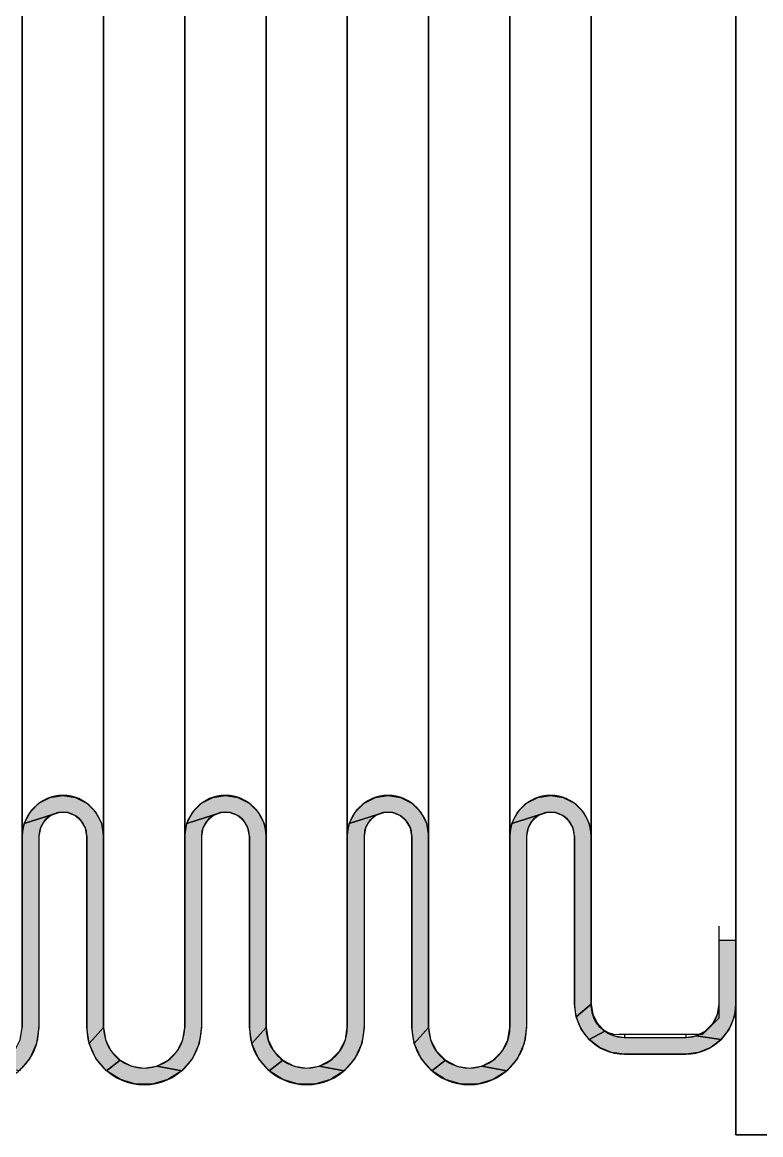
# Model space of a CAD drawing. Header units: millimetres. Extents: x -3183 to 3067, y 1033 to 2218.
# Drawn here: x 2017 to 2030.28, y 1550.56 to 1570.56 of the extents above; entities that cross this region are included whole.
import ezdxf

# ---------------------------------------------------------------- set-up
doc = ezdxf.new("R2010")
doc.units = ezdxf.units.MM
doc.layers.add('Kontury', color=7, linetype='Continuous', lineweight=35)

# ---------------------------------------------------------------- blocks, each defined once
blk = doc.blocks.new('*U99')
at = {"color": 2, "linetype": 'Continuous', "extrusion": (0, 0, -1)}
for points in [[(-131.972, 180.432), (-134.014, 180.109), (-131.649, 180.109)], [(-132.38, 180.64), (-133.69, 180.432), (-131.972, 180.432)], [(-133.69, 180.432), (-134.014, 180.109), (-131.972, 180.432)], [(-132.831, 180.711), (-133.283, 180.64), (-132.38, 180.64)], [(-133.283, 180.64), (-133.69, 180.432), (-132.38, 180.64)], [(-131.649, 180.109), (-132.682, 180.098), (-131.441, 179.701)], [(-134.014, 180.109), (-132.682, 180.098), (-131.649, 180.109)], [(-134.014, 180.109), (-132.981, 180.098), (-132.682, 180.098)], [(-134.014, 180.109), (-134.221, 179.701), (-132.981, 180.098)], [(-132.981, 180.098), (-134.221, 179.701), (-133.262, 179.996)], [(-133.262, 179.996), (-134.221, 179.701), (-133.491, 179.804)], [(-133.491, 179.804), (-134.221, 179.701), (-133.641, 179.544)], [(-134.221, 179.701), (-134.293, 179.25), (-133.641, 179.544)], [(-133.641, 179.544), (-134.293, 179.25), (-133.693, 179.25)], [(-133.693, 179.25), (-134.293, 172.373), (-133.693, 172.373)], [(-134.293, 179.25), (-134.293, 172.373), (-133.693, 179.25)], [(-134.293, 172.373), (-133.776, 171.792), (-133.693, 172.373)]]:
    blk.add_solid(points, dxfattribs=at)
blk = doc.blocks.new('*U100')
at = {"color": 2, "linetype": 'Continuous', "extrusion": (0, 0, -1)}
for points in [[(-137.818, 180.432), (-139.86, 180.109), (-137.495, 180.109)], [(-138.226, 180.64), (-139.537, 180.432), (-137.818, 180.432)], [(-139.537, 180.432), (-139.86, 180.109), (-137.818, 180.432)], [(-138.677, 180.711), (-139.129, 180.64), (-138.226, 180.64)], [(-139.129, 180.64), (-139.537, 180.432), (-138.226, 180.64)], [(-137.495, 180.109), (-138.528, 180.098), (-137.287, 179.701)], [(-139.86, 180.109), (-138.528, 180.098), (-137.495, 180.109)], [(-139.86, 180.109), (-138.827, 180.098), (-138.528, 180.098)], [(-139.86, 180.109), (-140.067, 179.701), (-138.827, 180.098)], [(-138.827, 180.098), (-140.067, 179.701), (-139.108, 179.996)], [(-139.108, 179.996), (-140.067, 179.701), (-139.337, 179.804)], [(-139.337, 179.804), (-140.067, 179.701), (-139.487, 179.544)], [(-140.067, 179.701), (-140.139, 179.25), (-139.487, 179.544)], [(-139.487, 179.544), (-140.139, 179.25), (-139.539, 179.25)], [(-139.539, 179.25), (-140.139, 172.373), (-139.539, 172.373)], [(-140.139, 179.25), (-140.139, 172.373), (-139.539, 179.25)], [(-140.139, 172.373), (-139.623, 171.792), (-139.539, 172.373)]]:
    blk.add_solid(points, dxfattribs=at)
blk = doc.blocks.new('*U101')
at = {"color": 2, "linetype": 'Continuous', "extrusion": (0, 0, -1)}
for points in [[(-143.665, 180.432), (-145.706, 180.109), (-143.341, 180.109)], [(-144.072, 180.64), (-145.383, 180.432), (-143.665, 180.432)], [(-145.383, 180.432), (-145.706, 180.109), (-143.665, 180.432)], [(-144.524, 180.711), (-144.975, 180.64), (-144.072, 180.64)], [(-144.975, 180.64), (-145.383, 180.432), (-144.072, 180.64)], [(-143.341, 180.109), (-144.374, 180.098), (-143.134, 179.701)], [(-145.706, 180.109), (-144.374, 180.098), (-143.341, 180.109)], [(-145.706, 180.109), (-144.673, 180.098), (-144.374, 180.098)], [(-145.706, 180.109), (-145.914, 179.701), (-144.673, 180.098)], [(-144.673, 180.098), (-145.914, 179.701), (-144.954, 179.996)], [(-144.954, 179.996), (-145.914, 179.701), (-145.184, 179.804)], [(-145.184, 179.804), (-145.914, 179.701), (-145.333, 179.544)], [(-145.914, 179.701), (-145.985, 179.25), (-145.333, 179.544)], [(-145.333, 179.544), (-145.985, 179.25), (-145.385, 179.25)], [(-145.385, 179.25), (-145.985, 172.373), (-145.385, 172.373)], [(-145.985, 179.25), (-145.985, 172.373), (-145.385, 179.25)], [(-145.985, 172.373), (-145.469, 171.792), (-145.385, 172.373)]]:
    blk.add_solid(points, dxfattribs=at)
blk = doc.blocks.new('*U102')
at = {"color": 2, "linetype": 'Continuous', "extrusion": (0, 0, -1)}
for points in [[(-149.511, 180.432), (-151.552, 180.109), (-149.187, 180.109)], [(-149.918, 180.64), (-151.229, 180.432), (-149.511, 180.432)], [(-151.229, 180.432), (-151.552, 180.109), (-149.511, 180.432)], [(-150.37, 180.711), (-150.821, 180.64), (-149.918, 180.64)], [(-150.821, 180.64), (-151.229, 180.432), (-149.918, 180.64)], [(-149.187, 180.109), (-150.22, 180.098), (-148.98, 179.701)], [(-151.552, 180.109), (-150.22, 180.098), (-149.187, 180.109)], [(-151.552, 180.109), (-150.519, 180.098), (-150.22, 180.098)], [(-151.552, 180.109), (-151.76, 179.701), (-150.519, 180.098)], [(-150.519, 180.098), (-151.76, 179.701), (-150.801, 179.996)], [(-150.801, 179.996), (-151.76, 179.701), (-151.03, 179.804)], [(-151.03, 179.804), (-151.76, 179.701), (-151.179, 179.544)], [(-151.76, 179.701), (-151.831, 179.25), (-151.179, 179.544)], [(-151.179, 179.544), (-151.831, 179.25), (-151.231, 179.25)], [(-151.231, 179.25), (-151.831, 173.211), (-151.231, 173.211)], [(-151.831, 179.25), (-151.831, 173.211), (-151.231, 179.25)], [(-151.831, 173.211), (-151.293, 172.745), (-151.231, 173.211)]]:
    blk.add_solid(points, dxfattribs=at)
blk = doc.blocks.new('*U106')
at = {"color": 2, "linetype": 'Continuous', "extrusion": (0, 0, -1)}
for points in [[(-132.682, 180.098), (-132.401, 179.996), (-131.441, 179.701)], [(-131.441, 179.701), (-132.022, 179.544), (-131.37, 179.25)], [(-132.401, 179.996), (-132.171, 179.804), (-131.441, 179.701)], [(-132.171, 179.804), (-132.022, 179.544), (-131.441, 179.701)], [(-132.022, 179.544), (-131.97, 179.25), (-131.37, 179.25)], [(-131.37, 179.25), (-131.97, 172.373), (-131.37, 172.373)], [(-131.97, 179.25), (-131.97, 172.373), (-131.37, 179.25)], [(-131.37, 172.373), (-131.886, 171.792), (-131.298, 171.921)], [(-131.97, 172.373), (-131.886, 171.792), (-131.37, 172.373)], [(-131.298, 171.921), (-131.886, 171.792), (-131.091, 171.514)], [(-131.886, 171.792), (-131.643, 171.258), (-131.091, 171.514)], [(-131.091, 171.514), (-131.643, 171.258), (-130.767, 171.19)], [(-131.643, 171.258), (-131.258, 170.815), (-130.767, 171.19)], [(-130.767, 171.19), (-131.258, 170.815), (-130.36, 170.983)]]:
    blk.add_solid(points, dxfattribs=at)
blk = doc.blocks.new('*U107')
at = {"color": 2, "linetype": 'Continuous', "extrusion": (0, 0, -1)}
for points in [[(-138.528, 180.098), (-138.247, 179.996), (-137.287, 179.701)], [(-137.287, 179.701), (-137.868, 179.544), (-137.216, 179.25)], [(-138.247, 179.996), (-138.018, 179.804), (-137.287, 179.701)], [(-138.018, 179.804), (-137.868, 179.544), (-137.287, 179.701)], [(-137.868, 179.544), (-137.816, 179.25), (-137.216, 179.25)], [(-137.216, 179.25), (-137.816, 172.373), (-137.216, 172.373)], [(-137.816, 179.25), (-137.816, 172.373), (-137.216, 179.25)], [(-137.216, 172.373), (-137.732, 171.792), (-137.144, 171.921)], [(-137.816, 172.373), (-137.732, 171.792), (-137.216, 172.373)], [(-137.144, 171.921), (-137.732, 171.792), (-136.937, 171.514)], [(-137.732, 171.792), (-137.489, 171.258), (-136.937, 171.514)], [(-136.937, 171.514), (-137.489, 171.258), (-136.613, 171.19)], [(-137.489, 171.258), (-137.104, 170.815), (-136.613, 171.19)], [(-136.613, 171.19), (-137.104, 170.815), (-136.206, 170.983)]]:
    blk.add_solid(points, dxfattribs=at)
blk = doc.blocks.new('*U108')
at = {"color": 2, "linetype": 'Continuous', "extrusion": (0, 0, -1)}
for points in [[(-144.374, 180.098), (-144.093, 179.996), (-143.134, 179.701)], [(-143.134, 179.701), (-143.714, 179.544), (-143.062, 179.25)], [(-144.093, 179.996), (-143.864, 179.804), (-143.134, 179.701)], [(-143.864, 179.804), (-143.714, 179.544), (-143.134, 179.701)], [(-143.714, 179.544), (-143.662, 179.25), (-143.062, 179.25)], [(-143.062, 179.25), (-143.662, 172.373), (-143.062, 172.373)], [(-143.662, 179.25), (-143.662, 172.373), (-143.062, 179.25)], [(-143.062, 172.373), (-143.579, 171.792), (-142.991, 171.921)], [(-143.662, 172.373), (-143.579, 171.792), (-143.062, 172.373)], [(-142.991, 171.921), (-143.579, 171.792), (-142.783, 171.514)], [(-143.579, 171.792), (-143.335, 171.258), (-142.783, 171.514)], [(-142.783, 171.514), (-143.335, 171.258), (-142.46, 171.19)], [(-143.335, 171.258), (-142.951, 170.815), (-142.46, 171.19)], [(-142.46, 171.19), (-142.951, 170.815), (-142.052, 170.983)]]:
    blk.add_solid(points, dxfattribs=at)
blk = doc.blocks.new('*U109')
at = {"color": 2, "linetype": 'Continuous', "extrusion": (0, 0, -1)}
for points in [[(-150.22, 180.098), (-149.939, 179.996), (-148.98, 179.701)], [(-148.98, 179.701), (-149.56, 179.544), (-148.908, 179.25)], [(-149.939, 179.996), (-149.71, 179.804), (-148.98, 179.701)], [(-149.71, 179.804), (-149.56, 179.544), (-148.98, 179.701)], [(-149.56, 179.544), (-149.508, 179.25), (-148.908, 179.25)], [(-148.908, 179.25), (-149.508, 172.373), (-148.908, 172.373)], [(-149.508, 179.25), (-149.508, 172.373), (-148.908, 179.25)], [(-148.908, 172.373), (-149.425, 171.792), (-148.837, 171.921)], [(-149.508, 172.373), (-149.425, 171.792), (-148.908, 172.373)], [(-148.837, 171.921), (-149.425, 171.792), (-148.629, 171.514)], [(-149.425, 171.792), (-149.181, 171.258), (-148.629, 171.514)], [(-148.629, 171.514), (-149.181, 171.258), (-148.306, 171.19)], [(-149.181, 171.258), (-148.797, 170.815), (-148.306, 171.19)], [(-148.306, 171.19), (-148.797, 170.815), (-147.898, 170.983)]]:
    blk.add_solid(points, dxfattribs=at)
blk = doc.blocks.new('*U111')
at = {"color": 2, "linetype": 'Continuous', "extrusion": (0, 0, -1)}
for points in [[(-157.031, 173.211), (-156.431, 175.511), (-157.031, 175.511)], [(-156.431, 175.511), (-157.031, 173.211), (-156.431, 173.211)], [(-156.431, 173.211), (-156.97, 172.745), (-156.373, 172.84)], [(-157.031, 173.211), (-156.97, 172.745), (-156.431, 173.211)], [(-156.373, 172.84), (-156.97, 172.745), (-156.202, 172.506)], [(-156.202, 172.506), (-156.79, 172.311), (-155.937, 172.24)], [(-156.97, 172.745), (-156.79, 172.311), (-156.202, 172.506)], [(-155.937, 172.24), (-156.504, 171.939), (-155.602, 172.07)], [(-156.79, 172.311), (-156.504, 171.939), (-155.937, 172.24)]]:
    blk.add_solid(points, dxfattribs=at)
blk = doc.blocks.new('*U113')
at = {"color": 2, "linetype": 'Continuous', "extrusion": (0, 0, -1)}
for points in [[(-151.831, 173.211), (-151.89, 172.84), (-151.293, 172.745)], [(-151.89, 172.84), (-152.061, 172.506), (-151.293, 172.745)], [(-151.293, 172.745), (-152.061, 172.506), (-151.472, 172.311)], [(-152.061, 172.506), (-152.326, 172.24), (-151.472, 172.311)], [(-151.472, 172.311), (-152.326, 172.24), (-151.759, 171.939)]]:
    blk.add_solid(points, dxfattribs=at)
blk = doc.blocks.new('*U115')
at = {"color": 2, "linetype": 'Continuous', "extrusion": (0, 0, -1)}
for points in [[(-152.326, 172.24), (-152.661, 172.07), (-151.759, 171.939)], [(-152.661, 172.07), (-153.031, 172.011), (-151.759, 171.939)], [(-155.231, 172.011), (-156.504, 171.939), (-151.759, 171.939)], [(-151.759, 171.939), (-153.031, 172.011), (-155.231, 172.011)], [(-155.602, 172.07), (-156.504, 171.939), (-155.231, 172.011)], [(-151.759, 171.939), (-156.131, 171.652), (-152.131, 171.652)], [(-156.504, 171.939), (-156.131, 171.652), (-151.759, 171.939)], [(-152.131, 171.652), (-155.697, 171.473), (-152.565, 171.473)], [(-156.131, 171.652), (-155.697, 171.473), (-152.131, 171.652)], [(-152.565, 171.473), (-155.231, 171.411), (-153.031, 171.411)], [(-155.697, 171.473), (-155.231, 171.411), (-152.565, 171.473)]]:
    blk.add_solid(points, dxfattribs=at)
blk = doc.blocks.new('*U119')
at = {"color": 2, "linetype": 'Continuous', "extrusion": (0, 0, -1)}
for points in [[(-134.293, 172.373), (-134.364, 171.921), (-133.776, 171.792)], [(-134.364, 171.921), (-134.572, 171.514), (-133.776, 171.792)], [(-133.776, 171.792), (-134.572, 171.514), (-134.02, 171.258)], [(-134.572, 171.514), (-134.895, 171.19), (-134.02, 171.258)], [(-134.02, 171.258), (-134.895, 171.19), (-134.404, 170.815)]]:
    blk.add_solid(points, dxfattribs=at)
blk = doc.blocks.new('*U120')
at = {"color": 2, "linetype": 'Continuous', "extrusion": (0, 0, -1)}
for points in [[(-140.139, 172.373), (-140.211, 171.921), (-139.623, 171.792)], [(-140.211, 171.921), (-140.418, 171.514), (-139.623, 171.792)], [(-139.623, 171.792), (-140.418, 171.514), (-139.866, 171.258)], [(-140.418, 171.514), (-140.741, 171.19), (-139.866, 171.258)], [(-139.866, 171.258), (-140.741, 171.19), (-140.251, 170.815)]]:
    blk.add_solid(points, dxfattribs=at)
blk = doc.blocks.new('*U121')
at = {"color": 2, "linetype": 'Continuous', "extrusion": (0, 0, -1)}
for points in [[(-145.985, 172.373), (-146.057, 171.921), (-145.469, 171.792)], [(-146.057, 171.921), (-146.264, 171.514), (-145.469, 171.792)], [(-145.469, 171.792), (-146.264, 171.514), (-145.712, 171.258)], [(-146.264, 171.514), (-146.588, 171.19), (-145.712, 171.258)], [(-145.712, 171.258), (-146.588, 171.19), (-146.097, 170.815)]]:
    blk.add_solid(points, dxfattribs=at)
blk = doc.blocks.new('*U125')
at = {"color": 2, "linetype": 'Continuous', "extrusion": (0, 0, -1)}
for points in [[(-134.895, 171.19), (-135.303, 170.983), (-134.404, 170.815)], [(-135.303, 170.983), (-135.754, 170.911), (-134.404, 170.815)], [(-135.754, 170.911), (-137.104, 170.815), (-134.404, 170.815)], [(-134.404, 170.815), (-136.611, 170.498), (-134.898, 170.498)], [(-137.104, 170.815), (-136.611, 170.498), (-134.404, 170.815)], [(-136.206, 170.983), (-137.104, 170.815), (-135.754, 170.911)], [(-134.898, 170.498), (-136.048, 170.332), (-135.461, 170.332)], [(-136.611, 170.498), (-136.048, 170.332), (-134.898, 170.498)]]:
    blk.add_solid(points, dxfattribs=at)
blk = doc.blocks.new('*U126')
at = {"color": 2, "linetype": 'Continuous', "extrusion": (0, 0, -1)}
for points in [[(-140.741, 171.19), (-141.149, 170.983), (-140.251, 170.815)], [(-141.149, 170.983), (-141.601, 170.911), (-140.251, 170.815)], [(-141.601, 170.911), (-142.951, 170.815), (-140.251, 170.815)], [(-140.251, 170.815), (-142.457, 170.498), (-140.744, 170.498)], [(-142.951, 170.815), (-142.457, 170.498), (-140.251, 170.815)], [(-142.052, 170.983), (-142.951, 170.815), (-141.601, 170.911)], [(-140.744, 170.498), (-141.894, 170.332), (-141.307, 170.332)], [(-142.457, 170.498), (-141.894, 170.332), (-140.744, 170.498)]]:
    blk.add_solid(points, dxfattribs=at)
blk = doc.blocks.new('*U127')
at = {"color": 2, "linetype": 'Continuous', "extrusion": (0, 0, -1)}
for points in [[(-146.588, 171.19), (-146.995, 170.983), (-146.097, 170.815)], [(-146.995, 170.983), (-147.447, 170.911), (-146.097, 170.815)], [(-147.447, 170.911), (-148.797, 170.815), (-146.097, 170.815)], [(-146.097, 170.815), (-148.303, 170.498), (-146.59, 170.498)], [(-148.797, 170.815), (-148.303, 170.498), (-146.097, 170.815)], [(-147.898, 170.983), (-148.797, 170.815), (-147.447, 170.911)], [(-146.59, 170.498), (-147.74, 170.332), (-147.153, 170.332)], [(-148.303, 170.498), (-147.74, 170.332), (-146.59, 170.498)]]:
    blk.add_solid(points, dxfattribs=at)

msp = doc.modelspace()

# ---------------------------------------------------------------- linework, layer by layer
at = {"color": 2, "linetype": 'Continuous'}
for p, q in [((2017.0024, 1555.92707), (2017.03816, 1556.15289)), ((2019.92547, 1555.92707), (2019.96124, 1556.15289)), ((2022.84855, 1555.92707), (2022.88432, 1556.15289)), ((2025.77163, 1555.92707), (2025.8074, 1556.15289)), ((2027.23317, 1552.90784), (2027.26253, 1552.72243)), ((2018.46394, 1552.48861), (2018.4997, 1552.26279)), ((2021.38701, 1552.48861), (2021.42278, 1552.26279)), ((2024.31009, 1552.48861), (2024.34586, 1552.26279)), ((2028.93317, 1552.30784), (2029.11858, 1552.33721)), ((2019.19471, 1551.75784), (2019.42053, 1551.79361)), ((2022.11778, 1551.75784), (2022.3436, 1551.79361)), ((2025.04086, 1551.75784), (2025.26668, 1551.79361))]:
    msp.add_line(p, q, dxfattribs=at)
at = {"color": 7, "linetype": 'Continuous'}
for p, q in [((2017.3024, 1555.92707), (2017.3024, 1552.48861)), ((2018.16394, 1555.92707), (2018.16394, 1552.48861)), ((2020.22547, 1555.92707), (2020.22547, 1552.48861)), ((2021.08701, 1555.92707), (2021.08701, 1552.48861)), ((2023.14855, 1555.92707), (2023.14855, 1552.48861)), ((2024.01009, 1555.92707), (2024.01009, 1552.48861)), ((2026.07163, 1555.92707), (2026.07163, 1552.48861)), ((2026.93317, 1555.92707), (2026.93317, 1552.90784)), ((2029.53317, 1552.65784), (2029.53317, 1554.30784)), ((2029.83317, 1554.30784), (2029.83317, 1552.90784)), ((2029.53317, 1554.05784), (2029.83317, 1554.05784)), ((2029.53317, 1552.65784), (2029.23317, 1552.35784)), ((2029.23317, 1552.35784), (2027.73317, 1552.35784)), ((2027.83317, 1552.35784), (2027.83317, 1552.30784)), ((2027.83317, 1552.30784), (2028.93317, 1552.30784)), ((2028.93317, 1552.35784), (2028.93317, 1552.30784)), ((2027.83317, 1552.00784), (2028.93317, 1552.00784))]:
    msp.add_line(p, q, dxfattribs=at)
at = {"color": 2, "linetype": 'Continuous'}
for points in [[(2017.73317, 1556.65784), (2017.95899, 1556.62207), (2018.1627, 1556.51828), (2018.32437, 1556.35661), (2018.42817, 1556.15289), (2018.46394, 1555.92707), (2018.46394, 1552.48861), (2018.20569, 1552.19821), (2018.16394, 1552.48861), (2018.16394, 1555.92707), (2018.13796, 1556.0744), (2018.06316, 1556.20396), (2017.94855, 1556.30013), (2017.80797, 1556.3513), (2017.65836, 1556.3513), (2017.03816, 1556.15289), (2017.14196, 1556.35661), (2017.30363, 1556.51828), (2017.50735, 1556.62207), (2017.73317, 1556.65784)], [(2018.16394, 1555.92707), (2018.13796, 1556.0744), (2018.06316, 1556.20396), (2017.94855, 1556.30013), (2017.80797, 1556.3513), (2017.65836, 1556.3513), (2017.03816, 1556.15289), (2017.14196, 1556.35661), (2017.30363, 1556.51828), (2017.50735, 1556.62207), (2017.73317, 1556.65784)], [(2017.73317, 1556.65784), (2017.95899, 1556.62207), (2018.1627, 1556.51828), (2018.32437, 1556.35661), (2018.42817, 1556.15289), (2018.46394, 1555.92707)], [(2020.65624, 1556.65784), (2020.88206, 1556.62207), (2021.08578, 1556.51828), (2021.24745, 1556.35661), (2021.35125, 1556.15289), (2021.38701, 1555.92707), (2021.38701, 1552.48861), (2021.12877, 1552.19821), (2021.08701, 1552.48861), (2021.08701, 1555.92707), (2021.06103, 1556.0744), (2020.98623, 1556.20396), (2020.87163, 1556.30013), (2020.73105, 1556.3513), (2020.58144, 1556.3513), (2019.96124, 1556.15289), (2020.06504, 1556.35661), (2020.22671, 1556.51828), (2020.43042, 1556.62207), (2020.65624, 1556.65784)], [(2021.08701, 1555.92707), (2021.06103, 1556.0744), (2020.98623, 1556.20396), (2020.87163, 1556.30013), (2020.73105, 1556.3513), (2020.58144, 1556.3513), (2019.96124, 1556.15289), (2020.06504, 1556.35661), (2020.22671, 1556.51828), (2020.43042, 1556.62207), (2020.65624, 1556.65784)], [(2020.65624, 1556.65784), (2020.88206, 1556.62207), (2021.08578, 1556.51828), (2021.24745, 1556.35661), (2021.35125, 1556.15289), (2021.38701, 1555.92707)], [(2023.57932, 1556.65784), (2023.80514, 1556.62207), (2024.00886, 1556.51828), (2024.17053, 1556.35661), (2024.27432, 1556.15289), (2024.31009, 1555.92707), (2024.31009, 1552.48861), (2024.05184, 1552.19821), (2024.01009, 1552.48861), (2024.01009, 1555.92707), (2023.98411, 1556.0744), (2023.90931, 1556.20396), (2023.79471, 1556.30013), (2023.65412, 1556.3513), (2023.50452, 1556.3513), (2022.88432, 1556.15289), (2022.98812, 1556.35661), (2023.14979, 1556.51828), (2023.3535, 1556.62207), (2023.57932, 1556.65784)], [(2024.01009, 1555.92707), (2023.98411, 1556.0744), (2023.90931, 1556.20396), (2023.79471, 1556.30013), (2023.65412, 1556.3513), (2023.50452, 1556.3513), (2022.88432, 1556.15289), (2022.98812, 1556.35661), (2023.14979, 1556.51828), (2023.3535, 1556.62207), (2023.57932, 1556.65784)], [(2023.57932, 1556.65784), (2023.80514, 1556.62207), (2024.00886, 1556.51828), (2024.17053, 1556.35661), (2024.27432, 1556.15289), (2024.31009, 1555.92707)], [(2026.5024, 1556.65784), (2026.72822, 1556.62207), (2026.93193, 1556.51828), (2027.0936, 1556.35661), (2027.1974, 1556.15289), (2027.23317, 1555.92707), (2027.23317, 1552.90784), (2026.96383, 1552.6749), (2026.93317, 1552.90784), (2026.93317, 1555.92707), (2026.90719, 1556.0744), (2026.83239, 1556.20396), (2026.71778, 1556.30013), (2026.5772, 1556.3513), (2026.4276, 1556.3513), (2025.8074, 1556.15289), (2025.91119, 1556.35661), (2026.07286, 1556.51828), (2026.27658, 1556.62207), (2026.5024, 1556.65784)], [(2026.93317, 1555.92707), (2026.90719, 1556.0744), (2026.83239, 1556.20396), (2026.71778, 1556.30013), (2026.5772, 1556.3513), (2026.4276, 1556.3513), (2025.8074, 1556.15289), (2025.91119, 1556.35661), (2026.07286, 1556.51828), (2026.27658, 1556.62207), (2026.5024, 1556.65784)], [(2026.5024, 1556.65784), (2026.72822, 1556.62207), (2026.93193, 1556.51828), (2027.0936, 1556.35661), (2027.1974, 1556.15289), (2027.23317, 1555.92707)], [(2017.40318, 1556.20396), (2017.32838, 1556.0744), (2017.3024, 1555.92707), (2017.3024, 1552.48861), (2017.26064, 1552.19821), (2017.13877, 1551.93133), (2016.94664, 1551.70961), (2016.49745, 1551.79361), (2016.70116, 1551.89741), (2016.86283, 1552.05907), (2016.96663, 1552.26279), (2017.0024, 1552.48861), (2017.0024, 1555.92707), (2017.03816, 1556.15289), (2017.65836, 1556.3513), (2017.51778, 1556.30013), (2017.40318, 1556.20396)], [(2017.40318, 1556.20396), (2017.32838, 1556.0744), (2017.3024, 1555.92707)], [(2017.65836, 1556.3513), (2017.51778, 1556.30013), (2017.40318, 1556.20396)], [(2020.32626, 1556.20396), (2020.25145, 1556.0744), (2020.22547, 1555.92707), (2020.22547, 1552.48861), (2020.18372, 1552.19821), (2020.06184, 1551.93133), (2019.86972, 1551.70961), (2019.42053, 1551.79361), (2019.62424, 1551.89741), (2019.78591, 1552.05907), (2019.88971, 1552.26279), (2019.92547, 1552.48861), (2019.92547, 1555.92707), (2019.96124, 1556.15289), (2020.58144, 1556.3513), (2020.44086, 1556.30013), (2020.32626, 1556.20396)], [(2020.32626, 1556.20396), (2020.25145, 1556.0744), (2020.22547, 1555.92707)], [(2020.58144, 1556.3513), (2020.44086, 1556.30013), (2020.32626, 1556.20396)], [(2023.24933, 1556.20396), (2023.17453, 1556.0744), (2023.14855, 1555.92707), (2023.14855, 1552.48861), (2023.1068, 1552.19821), (2022.98492, 1551.93133), (2022.79279, 1551.70961), (2022.3436, 1551.79361), (2022.54732, 1551.89741), (2022.70899, 1552.05907), (2022.81279, 1552.26279), (2022.84855, 1552.48861), (2022.84855, 1555.92707), (2022.88432, 1556.15289), (2023.50452, 1556.3513), (2023.36394, 1556.30013), (2023.24933, 1556.20396)], [(2023.24933, 1556.20396), (2023.17453, 1556.0744), (2023.14855, 1555.92707)], [(2023.50452, 1556.3513), (2023.36394, 1556.30013), (2023.24933, 1556.20396)], [(2026.17241, 1556.20396), (2026.09761, 1556.0744), (2026.07163, 1555.92707), (2026.07163, 1552.48861), (2026.02988, 1552.19821), (2025.908, 1551.93133), (2025.71587, 1551.70961), (2025.26668, 1551.79361), (2025.47039, 1551.89741), (2025.63206, 1552.05907), (2025.73586, 1552.26279), (2025.77163, 1552.48861), (2025.77163, 1555.92707), (2025.8074, 1556.15289), (2026.4276, 1556.3513), (2026.28701, 1556.30013), (2026.17241, 1556.20396)], [(2026.17241, 1556.20396), (2026.09761, 1556.0744), (2026.07163, 1555.92707)], [(2026.4276, 1556.3513), (2026.28701, 1556.30013), (2026.17241, 1556.20396)], [(2029.53317, 1552.90784), (2029.53317, 1554.05784), (2029.83317, 1554.05784), (2029.83317, 1552.90784), (2029.8025, 1552.6749), (2029.71259, 1552.45784), (2029.56956, 1552.27144), (2029.11858, 1552.33721), (2029.28584, 1552.42243), (2029.41858, 1552.55517), (2029.5038, 1552.72243), (2029.53317, 1552.90784)], [(2027.23317, 1552.90784), (2026.96383, 1552.6749), (2026.93317, 1552.90784)], [(2027.26253, 1552.72243), (2027.34776, 1552.55517), (2027.4805, 1552.42243), (2027.19677, 1552.27144), (2027.05374, 1552.45784), (2026.96383, 1552.6749), (2027.23317, 1552.90784), (2027.26253, 1552.72243)], [(2029.83317, 1552.90784), (2029.8025, 1552.6749), (2029.71259, 1552.45784), (2029.56956, 1552.27144), (2029.11858, 1552.33721), (2029.28584, 1552.42243), (2029.41858, 1552.55517), (2029.5038, 1552.72243), (2029.53317, 1552.90784)], [(2027.26253, 1552.72243), (2027.34776, 1552.55517), (2027.4805, 1552.42243), (2027.19677, 1552.27144), (2027.05374, 1552.45784), (2026.96383, 1552.6749)], [(2017.3024, 1552.48861), (2017.26064, 1552.19821), (2017.13877, 1551.93133), (2016.94664, 1551.70961), (2016.49745, 1551.79361), (2016.70116, 1551.89741), (2016.86283, 1552.05907), (2016.96663, 1552.26279), (2017.0024, 1552.48861)], [(2018.46394, 1552.48861), (2018.20569, 1552.19821), (2018.16394, 1552.48861)], [(2018.4997, 1552.26279), (2018.6035, 1552.05907), (2018.76517, 1551.89741), (2018.5197, 1551.70961), (2018.32757, 1551.93133), (2018.20569, 1552.19821), (2018.46394, 1552.48861), (2018.4997, 1552.26279)], [(2020.22547, 1552.48861), (2020.18372, 1552.19821), (2020.06184, 1551.93133), (2019.86972, 1551.70961), (2019.42053, 1551.79361), (2019.62424, 1551.89741), (2019.78591, 1552.05907), (2019.88971, 1552.26279), (2019.92547, 1552.48861)], [(2021.38701, 1552.48861), (2021.12877, 1552.19821), (2021.08701, 1552.48861)], [(2021.42278, 1552.26279), (2021.52658, 1552.05907), (2021.68825, 1551.89741), (2021.44277, 1551.70961), (2021.25064, 1551.93133), (2021.12877, 1552.19821), (2021.38701, 1552.48861), (2021.42278, 1552.26279)], [(2023.14855, 1552.48861), (2023.1068, 1552.19821), (2022.98492, 1551.93133), (2022.79279, 1551.70961), (2022.3436, 1551.79361), (2022.54732, 1551.89741), (2022.70899, 1552.05907), (2022.81279, 1552.26279), (2022.84855, 1552.48861)], [(2024.31009, 1552.48861), (2024.05184, 1552.19821), (2024.01009, 1552.48861)], [(2024.34586, 1552.26279), (2024.44965, 1552.05907), (2024.61132, 1551.89741), (2024.36585, 1551.70961), (2024.17372, 1551.93133), (2024.05184, 1552.19821), (2024.31009, 1552.48861), (2024.34586, 1552.26279)], [(2026.07163, 1552.48861), (2026.02988, 1552.19821), (2025.908, 1551.93133), (2025.71587, 1551.70961), (2025.26668, 1551.79361), (2025.47039, 1551.89741), (2025.63206, 1552.05907), (2025.73586, 1552.26279), (2025.77163, 1552.48861)], [(2028.93317, 1552.30784), (2029.11858, 1552.33721), (2029.56956, 1552.27144), (2029.38317, 1552.12842), (2029.1661, 1552.03851), (2028.93317, 1552.00784), (2027.83317, 1552.00784), (2027.60023, 1552.03851), (2027.38317, 1552.12842), (2027.19677, 1552.27144), (2027.4805, 1552.42243), (2027.64776, 1552.33721), (2027.83317, 1552.30784), (2028.93317, 1552.30784)], [(2027.4805, 1552.42243), (2027.64776, 1552.33721), (2027.83317, 1552.30784)], [(2018.4997, 1552.26279), (2018.6035, 1552.05907), (2018.76517, 1551.89741), (2018.5197, 1551.70961), (2018.32757, 1551.93133), (2018.20569, 1552.19821)], [(2021.42278, 1552.26279), (2021.52658, 1552.05907), (2021.68825, 1551.89741), (2021.44277, 1551.70961), (2021.25064, 1551.93133), (2021.12877, 1552.19821)], [(2024.34586, 1552.26279), (2024.44965, 1552.05907), (2024.61132, 1551.89741), (2024.36585, 1551.70961), (2024.17372, 1551.93133), (2024.05184, 1552.19821)], [(2027.83317, 1552.00784), (2027.60023, 1552.03851), (2027.38317, 1552.12842), (2027.19677, 1552.27144)], [(2029.56956, 1552.27144), (2029.38317, 1552.12842), (2029.1661, 1552.03851), (2028.93317, 1552.00784)], [(2019.19471, 1551.75784), (2019.42053, 1551.79361), (2019.86972, 1551.70961), (2019.6229, 1551.55099), (2019.3414, 1551.46833), (2019.04801, 1551.46833), (2018.76651, 1551.55099), (2018.5197, 1551.70961), (2018.76517, 1551.89741), (2018.96889, 1551.79361), (2019.19471, 1551.75784)], [(2018.76517, 1551.89741), (2018.96889, 1551.79361), (2019.19471, 1551.75784)], [(2022.11778, 1551.75784), (2022.3436, 1551.79361), (2022.79279, 1551.70961), (2022.54598, 1551.55099), (2022.26448, 1551.46833), (2021.97109, 1551.46833), (2021.68959, 1551.55099), (2021.44277, 1551.70961), (2021.68825, 1551.89741), (2021.89196, 1551.79361), (2022.11778, 1551.75784)], [(2021.68825, 1551.89741), (2021.89196, 1551.79361), (2022.11778, 1551.75784)], [(2025.04086, 1551.75784), (2025.26668, 1551.79361), (2025.71587, 1551.70961), (2025.46906, 1551.55099), (2025.18755, 1551.46833), (2024.89417, 1551.46833), (2024.61266, 1551.55099), (2024.36585, 1551.70961), (2024.61132, 1551.89741), (2024.81504, 1551.79361), (2025.04086, 1551.75784)], [(2024.61132, 1551.89741), (2024.81504, 1551.79361), (2025.04086, 1551.75784)], [(2019.86972, 1551.70961), (2019.6229, 1551.55099), (2019.3414, 1551.46833), (2019.04801, 1551.46833), (2018.76651, 1551.55099), (2018.5197, 1551.70961)], [(2022.79279, 1551.70961), (2022.54598, 1551.55099), (2022.26448, 1551.46833), (2021.97109, 1551.46833), (2021.68959, 1551.55099), (2021.44277, 1551.70961)], [(2025.71587, 1551.70961), (2025.46906, 1551.55099), (2025.18755, 1551.46833), (2024.89417, 1551.46833), (2024.61266, 1551.55099), (2024.36585, 1551.70961)]]:
    msp.add_lwpolyline(points, dxfattribs=at)
at = {"color": 7, "linetype": 'Continuous'}
for centre, radius, start, end in [((2017.73317, 1555.92707), 0.73077, 0, 180), ((2020.65624, 1555.92707), 0.73077, 0, 180), ((2023.57932, 1555.92707), 0.73077, 0, 180), ((2026.5024, 1555.92707), 0.73077, 0, 180), ((2017.73317, 1555.92707), 0.43077, 0, 180), ((2020.65624, 1555.92707), 0.43077, 0, 180), ((2023.57932, 1555.92707), 0.43077, 0, 180), ((2026.5024, 1555.92707), 0.43077, 0, 180), ((2027.83317, 1552.90784), 0.9, 180, 270), ((2027.83317, 1552.90784), 0.6, 180, 270), ((2027.73317, 1552.85784), 0.5, 180, 270), ((2028.93317, 1552.90784), 0.6, 270, 0), ((2028.93317, 1552.90784), 0.9, 270, 0), ((2016.27163, 1552.48861), 1.03077, 180, 0), ((2019.19471, 1552.48861), 1.03077, 180, 0), ((2019.19471, 1552.48861), 0.73077, 180, 0), ((2022.11778, 1552.48861), 1.03077, 180, 0), ((2022.11778, 1552.48861), 0.73077, 180, 0), ((2025.04086, 1552.48861), 1.03077, 180, 0), ((2025.04086, 1552.48861), 0.73077, 180, 0)]:
    msp.add_arc(centre, radius, start, end, dxfattribs=at)
at = {"layer": 'Kontury', "color": 7, "linetype": 'Continuous'}
for p, q in [((2017.0024, 1588.62707), (2017.0024, 1552.48861)), ((2018.46394, 1588.62707), (2018.46394, 1552.48861)), ((2019.92547, 1588.62707), (2019.92547, 1552.48861)), ((2021.38701, 1588.62707), (2021.38701, 1552.48861)), ((2022.84855, 1588.62707), (2022.84855, 1552.48861)), ((2024.31009, 1588.62707), (2024.31009, 1552.48861)), ((2025.77163, 1588.62707), (2025.77163, 1552.48861)), ((2027.23317, 1552.85784), (2027.23317, 1588.25784))]:
    msp.add_line(p, q, dxfattribs=at)
at = {"layer": 'Kontury'}
for p, q in [((2029.83317, 1554.30784), (2029.83317, 1587.05784)), ((2029.83317, 1550.55784), (2029.83317, 1554.30784)), ((2032.08317, 1550.55784), (2029.83317, 1550.55784))]:
    msp.add_line(p, q, dxfattribs=at)

# ---------------------------------------------------------------- block references
at = {"color": 2, "linetype": 'Continuous', "xscale": 0.5, "yscale": 0.5, "zscale": 0.5}
for name in ['*U99', '*U100', '*U101', '*U102', '*U106', '*U107', '*U108', '*U109', '*U111', '*U113', '*U119', '*U120', '*U121', '*U115', '*U125', '*U126', '*U127']:
    msp.add_blockref(name, (1951.3175, 1466.30219), dxfattribs=at)

doc.saveas('drawing.dxf')
